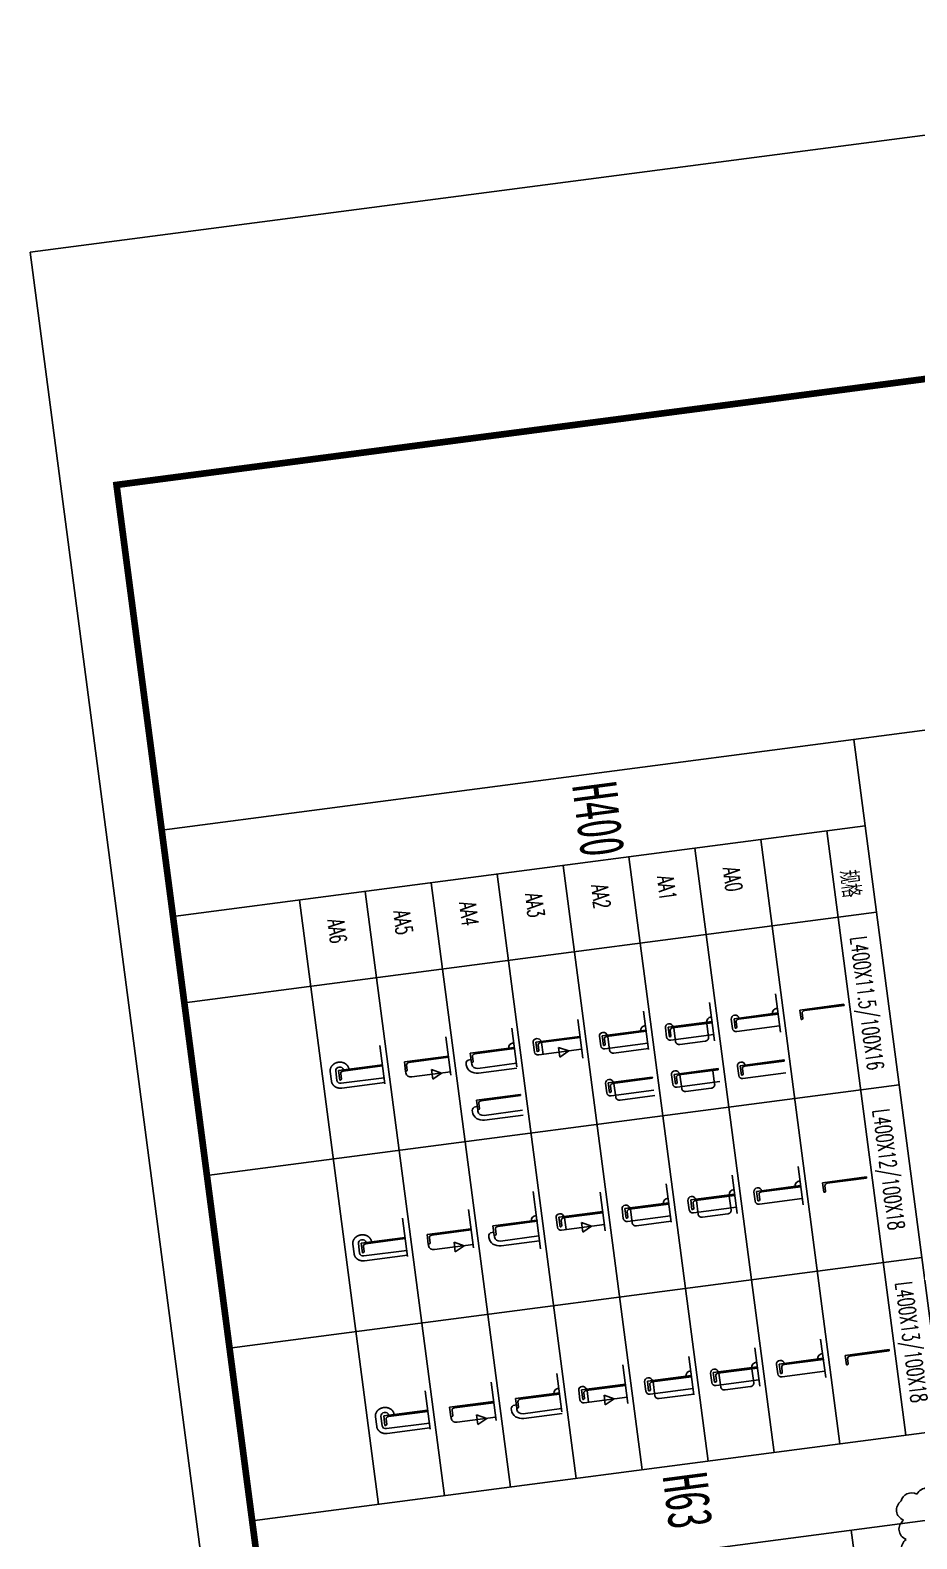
# Model space of a CAD drawing. Header units: millimetres. Extents: x -14906165 to 53546503, y 133836 to 58622790.
# Drawn here: x 40784924 to 41372274, y 41680400 to 42679499 of the extents above; entities that cross this region are included whole.
import ezdxf

# ---------------------------------------------------------------- set-up
doc = ezdxf.new("R2010")
doc.units = ezdxf.units.MM
doc.header["$LTSCALE"] = 100
doc.linetypes.add('DASHED', pattern=[8, 6, -2])
for name, color, linetype in [('L', 254, 'Continuous'), ('Seam', 40, 'Continuous'), ('标准形式增加', 6, 'Continuous')]:
    doc.layers.add(name, color=color, linetype=linetype)
doc.styles.add('中文GB2312', font='', dxfattribs={"width": 0.7})
doc.styles.add('英文（单）', font='romans.shx', dxfattribs={"width": 0.7})
doc.styles.get('中文GB2312').set_extended_font_data('FangSong_GB2312')

# ---------------------------------------------------------------- blocks, each defined once
blk = doc.blocks.new('L400X12+100X18')
blk.add_lwpolyline([(100, -394), (100, -400), (0, -400), (0, 0), (12, 0), (12, -358, 0.414214), (36, -382), (88, -382, -0.414214)], format="xyb", close=True)
blk = doc.blocks.new('L400X13+100X18')
blk.add_lwpolyline([(100, -394), (100, -400), (0, -400), (0, 0), (13, 0), (13, -358, 0.414214), (37, -382), (88, -382, -0.414214)], format="xyb", close=True)
blk = doc.blocks.new('L400X11.5+100X16')
for p, q in [((0, -400), (0, 0)), ((0, 0), (11.5, 0)), ((11.5, 0), (11.5, -360)), ((100, -400), (0, -400)), ((35.5, -384), (88, -384)), ((100, -400), (100, -396))]:
    blk.add_line(p, q)
for centre, radius, start, end in [((35.5, -360), 24, 180, 270), ((88, -396), 12, 0, 90)]:
    blk.add_arc(centre, radius, start, end)
blk = doc.blocks.new('L400X11.5+100X16AA3')
for p, q in [((-565002, 629913), (-565002, 630303)), ((-565002, 629953), (-565126, 629953)), ((-565137, 629878), (-565037, 629878))]:
    blk.add_line(p, q)
for centre, start, end in [((-565137, 629913), 90, 270), ((-565037, 629913), 270, 0)]:
    blk.add_arc(centre, 35, start, end)
at = {"layer": 'Seam'}
for p, q in [((-565052, 630099), (-565002, 630186)), ((-565052, 630099), (-564952, 630099)), ((-564952, 630099), (-565002, 630186))]:
    blk.add_line(p, q, dxfattribs=at)
blk.add_blockref('L400X11.5+100X16', (-565137, 630303))
blk = doc.blocks.new('L400X12+100X18AA3')
for p, q in [((-563176, 629913), (-563176, 630303)), ((-563176, 629953), (-563299, 629953)), ((-563311, 629878), (-563211, 629878))]:
    blk.add_line(p, q)
for centre, start, end in [((-563311, 629913), 90, 270), ((-563211, 629913), 270, 0)]:
    blk.add_arc(centre, 35, start, end)
at = {"layer": 'Seam'}
for p, q in [((-563226, 630099), (-563176, 630186)), ((-563226, 630099), (-563126, 630099)), ((-563126, 630099), (-563176, 630186))]:
    blk.add_line(p, q, dxfattribs=at)
blk.add_blockref('L400X12+100X18', (-563311, 630303))
blk = doc.blocks.new('L400X13+100X18AA3')
for p, q in [((-561376, 629913), (-561376, 630303)), ((-561376, 629953), (-561498, 629953)), ((-561511, 629878), (-561411, 629878))]:
    blk.add_line(p, q)
for centre, start, end in [((-561511, 629913), 90, 270), ((-561411, 629913), 270, 0)]:
    blk.add_arc(centre, 35, start, end)
at = {"layer": 'Seam'}
for p, q in [((-561426, 630099), (-561376, 630186)), ((-561426, 630099), (-561326, 630099)), ((-561326, 630099), (-561376, 630186))]:
    blk.add_line(p, q, dxfattribs=at)
blk.add_blockref('L400X13+100X18', (-561511, 630303))
blk = doc.blocks.new('*U420')
for p, q in [((135, -390), (135, 0)), ((100, -425), (0, -425))]:
    blk.add_line(p, q)
for centre, radius, start, end in [((0, 0), 50, 180, 270), ((0, -390), 35, 90, 270), ((100, -390), 35, 270, 0)]:
    blk.add_arc(centre, radius, start, end)
at = {"layer": 'L'}
for p, q in [((0, -400), (0, 0)), ((0, 0), (11.5, 0)), ((11.5, 0), (11.5, -360)), ((100, -400), (0, -400)), ((35.5, -384), (88, -384)), ((100, -396), (100, -400))]:
    blk.add_line(p, q, dxfattribs=at)
for centre, radius, start, end in [((35.5, -360), 24, 180, 270), ((88, -396), 12, 360, 90)]:
    blk.add_arc(centre, radius, start, end, dxfattribs=at)
blk = doc.blocks.new('*U419')
for p, q in [((135, -390), (135, 0)), ((11.5, -50), (156.5, -50)), ((11.5, -350), (156.5, -350)), ((100, -425), (0, -425))]:
    blk.add_line(p, q)
at = {"linetype": 'DASHED'}
blk.add_line((191.5, -315), (191.5, -85), dxfattribs=at)
for centre, radius, start, end in [((0, 0), 50, 180, 270), ((0, -390), 35, 90, 270), ((100, -390), 35, 270, 0)]:
    blk.add_arc(centre, radius, start, end)
for centre, start, end in [((156.5, -85), 0, 90), ((156.5, -315), 270, 0)]:
    blk.add_arc(centre, 35, start, end, dxfattribs=at)
at = {"layer": 'L'}
for p, q in [((0, -400), (0, 0)), ((0, 0), (11.5, 0)), ((11.5, 0), (11.5, -360)), ((100, -400), (0, -400)), ((35.5, -384), (88, -384)), ((100, -396), (100, -400))]:
    blk.add_line(p, q, dxfattribs=at)
for centre, radius, start, end in [((35.5, -360), 24, 180, 270), ((88, -396), 12, 360, 90)]:
    blk.add_arc(centre, radius, start, end, dxfattribs=at)
blk = doc.blocks.new('*U418')
for p, q in [((135, -390), (135, 0)), ((11.5, -350), (156.5, -350)), ((100, -425), (0, -425))]:
    blk.add_line(p, q)
at = {"linetype": 'DASHED'}
blk.add_line((191.5, -315), (191.5, 0), dxfattribs=at)
for centre, radius, start, end in [((0, 0), 50, 180, 270), ((0, -390), 35, 90, 270), ((100, -390), 35, 270, 0)]:
    blk.add_arc(centre, radius, start, end)
blk.add_arc((156.5, -315), 35, 270, 0, dxfattribs=at)
at = {"layer": 'L'}
for p, q in [((0, -400), (0, 0)), ((0, 0), (11.5, 0)), ((11.5, 0), (11.5, -360)), ((100, -400), (0, -400)), ((35.5, -384), (88, -384)), ((100, -396), (100, -400))]:
    blk.add_line(p, q, dxfattribs=at)
for centre, radius, start, end in [((35.5, -360), 24, 180, 270), ((88, -396), 12, 360, 90)]:
    blk.add_arc(centre, radius, start, end, dxfattribs=at)
blk = doc.blocks.new('*U416')
for p, q in [((165, -350), (165, 0)), ((215, -350), (215, 0)), ((65, -415), (65, -400)), ((115, -400), (100, -400)), ((115, -450), (100, -450))]:
    blk.add_line(p, q)
for centre, radius, start, end in [((0, 0), 50, 180, 270), ((115, -350), 50, 270, 0), ((115, -350), 100, 270, 0), ((100, -415), 35, 180, 270)]:
    blk.add_arc(centre, radius, start, end)
at = {"layer": 'L'}
for p, q in [((0, -400), (0, 0)), ((0, 0), (12, 0)), ((12, 0), (12, -360)), ((100, -400), (0, -400)), ((36, -384), (88, -384)), ((100, -396), (100, -400))]:
    blk.add_line(p, q, dxfattribs=at)
for centre, radius, start, end in [((36, -360), 24, 180, 270), ((88, -396), 12, 360, 90)]:
    blk.add_arc(centre, radius, start, end, dxfattribs=at)
blk = doc.blocks.new('*U417')
for p, q in [((165, -350), (165, 0)), ((100, -400), (115, -400))]:
    blk.add_line(p, q)
blk.add_arc((115, -350), 50, 270, 0)
at = {"layer": 'L'}
for p, q in [((0, -400), (0, 0)), ((0, 0), (12, 0)), ((12, 0), (12, -360)), ((100, -400), (0, -400)), ((36, -384), (88, -384)), ((100, -396), (100, -400))]:
    blk.add_line(p, q, dxfattribs=at)
for centre, radius, start, end in [((36, -360), 24, 180, 270), ((88, -396), 12, 360, 90)]:
    blk.add_arc(centre, radius, start, end, dxfattribs=at)
at = {"layer": 'Seam'}
for p, q in [((115, -167), (165, -80)), ((215, -167), (165, -80)), ((115, -167), (215, -167))]:
    blk.add_line(p, q, dxfattribs=at)
blk = doc.blocks.new('*U426')
for p, q in [((135, -390), (135, 0)), ((100, -425), (0, -425))]:
    blk.add_line(p, q)
for centre, radius, start, end in [((0, 0), 50, 180, 270), ((0, -390), 35, 90, 270), ((100, -390), 35, 270, 0)]:
    blk.add_arc(centre, radius, start, end)
at = {"layer": 'L'}
for p, q in [((0, -400), (0, 0)), ((0, 0), (12, 0)), ((12, 0), (12, -358)), ((100, -400), (0, -400)), ((36, -382), (88, -382)), ((100, -394), (100, -400))]:
    blk.add_line(p, q, dxfattribs=at)
for centre, radius, start, end in [((36, -358), 24, 180, 270), ((88, -394), 12, 360, 90)]:
    blk.add_arc(centre, radius, start, end, dxfattribs=at)
blk = doc.blocks.new('*U425')
for p, q in [((135, -390), (135, 0)), ((12, -50), (157, -50)), ((12, -350), (157, -350)), ((100, -425), (0, -425))]:
    blk.add_line(p, q)
at = {"linetype": 'DASHED'}
blk.add_line((192, -315), (192, -85), dxfattribs=at)
for centre, radius, start, end in [((0, 0), 50, 180, 270), ((0, -390), 35, 90, 270), ((100, -390), 35, 270, 0)]:
    blk.add_arc(centre, radius, start, end)
for centre, start, end in [((157, -85), 0, 90), ((157, -315), 270, 0)]:
    blk.add_arc(centre, 35, start, end, dxfattribs=at)
at = {"layer": 'L'}
for p, q in [((0, -400), (0, 0)), ((0, 0), (12, 0)), ((12, 0), (12, -358)), ((100, -400), (0, -400)), ((36, -382), (88, -382)), ((100, -394), (100, -400))]:
    blk.add_line(p, q, dxfattribs=at)
for centre, radius, start, end in [((36, -358), 24, 180, 270), ((88, -394), 12, 360, 90)]:
    blk.add_arc(centre, radius, start, end, dxfattribs=at)
blk = doc.blocks.new('*U424')
for p, q in [((135, -390), (135, 0)), ((12, -350), (157, -350)), ((100, -425), (0, -425))]:
    blk.add_line(p, q)
at = {"linetype": 'DASHED'}
blk.add_line((192, -315), (192, 0), dxfattribs=at)
for centre, radius, start, end in [((0, 0), 50, 180, 270), ((0, -390), 35, 90, 270), ((100, -390), 35, 270, 0)]:
    blk.add_arc(centre, radius, start, end)
blk.add_arc((157, -315), 35, 270, 0, dxfattribs=at)
at = {"layer": 'L'}
for p, q in [((0, -400), (0, 0)), ((0, 0), (12, 0)), ((12, 0), (12, -358)), ((100, -400), (0, -400)), ((36, -382), (88, -382)), ((100, -394), (100, -400))]:
    blk.add_line(p, q, dxfattribs=at)
for centre, radius, start, end in [((36, -358), 24, 180, 270), ((88, -394), 12, 360, 90)]:
    blk.add_arc(centre, radius, start, end, dxfattribs=at)
blk = doc.blocks.new('*U422')
for p, q in [((165, -350), (165, 0)), ((215, -350), (215, 0)), ((65, -415), (65, -400)), ((115, -400), (100, -400)), ((115, -450), (100, -450))]:
    blk.add_line(p, q)
for centre, radius, start, end in [((0, 0), 50, 180, 270), ((115, -350), 50, 270, 0), ((115, -350), 100, 270, 0), ((100, -415), 35, 180, 270)]:
    blk.add_arc(centre, radius, start, end)
at = {"layer": 'L'}
for p, q in [((0, -400), (0, 0)), ((0, 0), (12, 0)), ((12, 0), (12, -358)), ((100, -400), (0, -400)), ((36, -382), (88, -382)), ((100, -394), (100, -400))]:
    blk.add_line(p, q, dxfattribs=at)
for centre, radius, start, end in [((36, -358), 24, 180, 270), ((88, -394), 12, 360, 90)]:
    blk.add_arc(centre, radius, start, end, dxfattribs=at)
blk = doc.blocks.new('*U423')
for p, q in [((165, -350), (165, 0)), ((100, -400), (115, -400))]:
    blk.add_line(p, q)
blk.add_arc((115, -350), 50, 270, 0)
at = {"layer": 'L'}
for p, q in [((0, -400), (0, 0)), ((0, 0), (12, 0)), ((12, 0), (12, -358)), ((100, -400), (0, -400)), ((36, -382), (88, -382)), ((100, -394), (100, -400))]:
    blk.add_line(p, q, dxfattribs=at)
for centre, radius, start, end in [((36, -358), 24, 180, 270), ((88, -394), 12, 360, 90)]:
    blk.add_arc(centre, radius, start, end, dxfattribs=at)
at = {"layer": 'Seam'}
for p, q in [((115, -167), (165, -80)), ((165, -80), (215, -167)), ((115, -167), (215, -167))]:
    blk.add_line(p, q, dxfattribs=at)
blk = doc.blocks.new('*U432')
for p, q in [((135, -390), (135, 0)), ((100, -425), (0, -425))]:
    blk.add_line(p, q)
for centre, radius, start, end in [((0, 0), 50, 180, 270), ((0, -390), 35, 90, 270), ((100, -390), 35, 270, 0)]:
    blk.add_arc(centre, radius, start, end)
at = {"layer": 'L'}
for p, q in [((0, -400), (0, 0)), ((0, 0), (13, 0)), ((13, 0), (13, -358)), ((100, -400), (0, -400)), ((37, -382), (88, -382)), ((100, -394), (100, -400))]:
    blk.add_line(p, q, dxfattribs=at)
for centre, radius, start, end in [((37, -358), 24, 180, 270), ((88, -394), 12, 360, 90)]:
    blk.add_arc(centre, radius, start, end, dxfattribs=at)
blk = doc.blocks.new('*U431')
for p, q in [((135, -390), (135, 0)), ((13, -50), (158, -50)), ((13, -350), (158, -350)), ((100, -425), (0, -425))]:
    blk.add_line(p, q)
at = {"linetype": 'DASHED'}
blk.add_line((193, -315), (193, -85), dxfattribs=at)
for centre, radius, start, end in [((0, 0), 50, 180, 270), ((0, -390), 35, 90, 270), ((100, -390), 35, 270, 0)]:
    blk.add_arc(centre, radius, start, end)
for centre, start, end in [((158, -85), 0, 90), ((158, -315), 270, 0)]:
    blk.add_arc(centre, 35, start, end, dxfattribs=at)
at = {"layer": 'L'}
for p, q in [((0, -400), (0, 0)), ((0, 0), (13, 0)), ((13, 0), (13, -358)), ((100, -400), (0, -400)), ((37, -382), (88, -382)), ((100, -394), (100, -400))]:
    blk.add_line(p, q, dxfattribs=at)
for centre, radius, start, end in [((37, -358), 24, 180, 270), ((88, -394), 12, 360, 90)]:
    blk.add_arc(centre, radius, start, end, dxfattribs=at)
blk = doc.blocks.new('*U430')
for p, q in [((135, -390), (135, 0)), ((13, -350), (158, -350)), ((100, -425), (0, -425))]:
    blk.add_line(p, q)
at = {"linetype": 'DASHED'}
blk.add_line((193, -315), (193, 0), dxfattribs=at)
for centre, radius, start, end in [((0, 0), 50, 180, 270), ((0, -390), 35, 90, 270), ((100, -390), 35, 270, 0)]:
    blk.add_arc(centre, radius, start, end)
blk.add_arc((158, -315), 35, 270, 0, dxfattribs=at)
at = {"layer": 'L'}
for p, q in [((0, -400), (0, 0)), ((0, 0), (13, 0)), ((13, 0), (13, -358)), ((100, -400), (0, -400)), ((37, -382), (88, -382)), ((100, -394), (100, -400))]:
    blk.add_line(p, q, dxfattribs=at)
for centre, radius, start, end in [((37, -358), 24, 180, 270), ((88, -394), 12, 360, 90)]:
    blk.add_arc(centre, radius, start, end, dxfattribs=at)
blk = doc.blocks.new('*U428')
for p, q in [((165, -350), (165, 0)), ((215, -350), (215, 0)), ((65, -415), (65, -400)), ((115, -400), (100, -400)), ((115, -450), (100, -450))]:
    blk.add_line(p, q)
for centre, radius, start, end in [((0, 0), 50, 180, 270), ((115, -350), 50, 270, 0), ((115, -350), 100, 270, 0), ((100, -415), 35, 180, 270)]:
    blk.add_arc(centre, radius, start, end)
at = {"layer": 'L'}
for p, q in [((0, -400), (0, 0)), ((0, 0), (13, 0)), ((13, 0), (13, -358)), ((100, -400), (0, -400)), ((37, -382), (88, -382)), ((100, -394), (100, -400))]:
    blk.add_line(p, q, dxfattribs=at)
for centre, radius, start, end in [((37, -358), 24, 180, 270), ((88, -394), 12, 360, 90)]:
    blk.add_arc(centre, radius, start, end, dxfattribs=at)
blk = doc.blocks.new('*U429')
for p, q in [((165, -350), (165, 0)), ((100, -400), (115, -400))]:
    blk.add_line(p, q)
blk.add_arc((115, -350), 50, 270, 0)
at = {"layer": 'L'}
for p, q in [((0, -400), (0, 0)), ((0, 0), (13, 0)), ((13, 0), (13, -358)), ((100, -400), (0, -400)), ((37, -382), (88, -382)), ((100, -394), (100, -400))]:
    blk.add_line(p, q, dxfattribs=at)
for centre, radius, start, end in [((37, -358), 24, 180, 270), ((88, -394), 12, 360, 90)]:
    blk.add_arc(centre, radius, start, end, dxfattribs=at)
at = {"layer": 'Seam'}
for p, q in [((115, -167), (165, -80)), ((165, -80), (215, -167)), ((115, -167), (215, -167))]:
    blk.add_line(p, q, dxfattribs=at)
blk = doc.blocks.new('*U592')
for p, q in [((135, -390), (135, 0)), ((100, -425), (0, -425))]:
    blk.add_line(p, q)
at = {"linetype": 'DASHED'}
for p, q in [((185, -390), (185, 0)), ((0, -475), (100, -475))]:
    blk.add_line(p, q, dxfattribs=at)
for centre, start, end in [((0, -390), 90, 270), ((100, -390), 270, 0)]:
    blk.add_arc(centre, 85, start, end, dxfattribs=at)
for centre, start, end in [((0, -390), 90, 270), ((100, -390), 270, 0)]:
    blk.add_arc(centre, 35, start, end)
at = {"layer": 'L'}
for p, q in [((0, -400), (0, 0)), ((0, 0), (11.5, 0)), ((11.5, 0), (11.5, -360)), ((100, -400), (0, -400)), ((35.5, -384), (88, -384)), ((100, -396), (100, -400))]:
    blk.add_line(p, q, dxfattribs=at)
for centre, radius, start, end in [((35.5, -360), 24, 180, 270), ((88, -396), 12, 360, 90)]:
    blk.add_arc(centre, radius, start, end, dxfattribs=at)
blk = doc.blocks.new('*U593')
for p, q in [((135, -390), (135, 0)), ((100, -425), (0, -425))]:
    blk.add_line(p, q)
at = {"linetype": 'DASHED'}
for p, q in [((185, -390), (185, 0)), ((0, -475), (100, -475))]:
    blk.add_line(p, q, dxfattribs=at)
for centre, start, end in [((0, -390), 90, 270), ((100, -390), 270, 0)]:
    blk.add_arc(centre, 85, start, end, dxfattribs=at)
for centre, start, end in [((0, -390), 90, 270), ((100, -390), 270, 0)]:
    blk.add_arc(centre, 35, start, end)
at = {"layer": 'L'}
for p, q in [((0, -400), (0, 0)), ((0, 0), (12, 0)), ((12, 0), (12, -358)), ((100, -400), (0, -400)), ((36, -382), (88, -382)), ((100, -394), (100, -400))]:
    blk.add_line(p, q, dxfattribs=at)
for centre, radius, start, end in [((36, -358), 24, 180, 270), ((88, -394), 12, 360, 90)]:
    blk.add_arc(centre, radius, start, end, dxfattribs=at)
blk = doc.blocks.new('*U594')
for p, q in [((135, -390), (135, 0)), ((100, -425), (0, -425))]:
    blk.add_line(p, q)
at = {"linetype": 'DASHED'}
for p, q in [((185, -390), (185, 0)), ((0, -475), (100, -475))]:
    blk.add_line(p, q, dxfattribs=at)
for centre, start, end in [((0, -390), 90, 270), ((100, -390), 270, 0)]:
    blk.add_arc(centre, 85, start, end, dxfattribs=at)
for centre, start, end in [((0, -390), 90, 270), ((100, -390), 270, 0)]:
    blk.add_arc(centre, 35, start, end)
at = {"layer": 'L'}
for p, q in [((0, -400), (0, 0)), ((0, 0), (13, 0)), ((13, 0), (13, -358)), ((100, -400), (0, -400)), ((37, -382), (88, -382)), ((100, -394), (100, -400))]:
    blk.add_line(p, q, dxfattribs=at)
for centre, radius, start, end in [((37, -358), 24, 180, 270), ((88, -394), 12, 360, 90)]:
    blk.add_arc(centre, radius, start, end, dxfattribs=at)
blk = doc.blocks.new('*U810')
for p, q in [((135, -390), (135, 0)), ((100, -425), (0, -425))]:
    blk.add_line(p, q)
for centre, radius, start, end in [((0, 0), 1, 180, 270), ((0, -390), 35, 90, 270), ((100, -390), 35, 270, 0)]:
    blk.add_arc(centre, radius, start, end)
at = {"layer": 'L'}
for p, q in [((0, -400), (0, 0)), ((0, 0), (11.5, 0)), ((11.5, 0), (11.5, -360)), ((100, -400), (0, -400)), ((35.5, -384), (88, -384)), ((100, -396), (100, -400))]:
    blk.add_line(p, q, dxfattribs=at)
for centre, radius, start, end in [((35.5, -360), 24, 180, 270), ((88, -396), 12, 360, 90)]:
    blk.add_arc(centre, radius, start, end, dxfattribs=at)
blk = doc.blocks.new('*U811')
for p, q in [((135, -390), (135, 0)), ((11.5, -50), (156.5, -50)), ((11.5, -350), (156.5, -350)), ((100, -425), (0, -425))]:
    blk.add_line(p, q)
at = {"linetype": 'DASHED'}
blk.add_line((191.5, -315), (191.5, -85), dxfattribs=at)
for centre, radius, start, end in [((0, 0), 1, 180, 270), ((0, -390), 35, 90, 270), ((100, -390), 35, 270, 0)]:
    blk.add_arc(centre, radius, start, end)
for centre, start, end in [((156.5, -85), 0, 90), ((156.5, -315), 270, 0)]:
    blk.add_arc(centre, 35, start, end, dxfattribs=at)
at = {"layer": 'L'}
for p, q in [((0, -400), (0, 0)), ((0, 0), (11.5, 0)), ((11.5, 0), (11.5, -360)), ((100, -400), (0, -400)), ((35.5, -384), (88, -384)), ((100, -396), (100, -400))]:
    blk.add_line(p, q, dxfattribs=at)
for centre, radius, start, end in [((35.5, -360), 24, 180, 270), ((88, -396), 12, 360, 90)]:
    blk.add_arc(centre, radius, start, end, dxfattribs=at)
blk = doc.blocks.new('*U812')
for p, q in [((135, -390), (135, 0)), ((11.5, -350), (156.5, -350)), ((100, -425), (0, -425))]:
    blk.add_line(p, q)
at = {"linetype": 'DASHED'}
blk.add_line((191.5, -315), (191.5, 0), dxfattribs=at)
for centre, radius, start, end in [((0, 0), 1, 180, 270), ((0, -390), 35, 90, 270), ((100, -390), 35, 270, 0)]:
    blk.add_arc(centre, radius, start, end)
blk.add_arc((156.5, -315), 35, 270, 0, dxfattribs=at)
at = {"layer": 'L'}
for p, q in [((0, -400), (0, 0)), ((0, 0), (11.5, 0)), ((11.5, 0), (11.5, -360)), ((100, -400), (0, -400)), ((35.5, -384), (88, -384)), ((100, -396), (100, -400))]:
    blk.add_line(p, q, dxfattribs=at)
for centre, radius, start, end in [((35.5, -360), 24, 180, 270), ((88, -396), 12, 360, 90)]:
    blk.add_arc(centre, radius, start, end, dxfattribs=at)
blk = doc.blocks.new('*U813')
for p, q in [((165, -350), (165, 0)), ((215, -350), (215, 0)), ((65, -415), (65, -400)), ((115, -400), (100, -400)), ((115, -450), (100, -450))]:
    blk.add_line(p, q)
for centre, radius, start, end in [((0, 0), 1, 180, 270), ((115, -350), 50, 270, 0), ((115, -350), 100, 270, 0), ((100, -415), 35, 180, 270)]:
    blk.add_arc(centre, radius, start, end)
at = {"layer": 'L'}
for p, q in [((0, -400), (0, 0)), ((0, 0), (12, 0)), ((12, 0), (12, -360)), ((100, -400), (0, -400)), ((36, -384), (88, -384)), ((100, -396), (100, -400))]:
    blk.add_line(p, q, dxfattribs=at)
for centre, radius, start, end in [((36, -360), 24, 180, 270), ((88, -396), 12, 360, 90)]:
    blk.add_arc(centre, radius, start, end, dxfattribs=at)
blk = doc.blocks.new('绘图要素标准库V1.0 - 0416')
for p, q in [((-573911.1, 656002.9), (-573911.1, 626302.9)), ((-571411.1, 655502.9), (-571411.1, 626802.9)), ((-567811.1, 655502.9), (-567811.1, 626802.9)), ((-567811.1, 633102.9), (-553411.1, 633102.9)), ((-566911.1, 626802.9), (-566911.1, 633102.9)), ((-566011.1, 633102.9), (-566011.1, 626802.9)), ((-564211.1, 633102.9), (-564211.1, 626802.9)), ((-562411.1, 633102.9), (-562411.1, 626802.9)), ((-560611.1, 633102.9), (-560611.1, 626802.9)), ((-559711.1, 626802.9), (-559711.1, 633102.9)), ((-566911.1, 632752.9), (-560611.1, 632752.9)), ((-560611.1, 632152.9), (-566911.1, 632152.9)), ((-559711.1, 632152.9), (-557611.1, 632152.9)), ((-560611.1, 631552.9), (-566911.1, 631552.9)), ((-560611.1, 630952.9), (-566911.1, 630952.9)), ((-560611.1, 630352.9), (-566911.1, 630352.9)), ((-560611.1, 629752.9), (-566911.1, 629752.9)), ((-560611.1, 629152.9), (-566911.1, 629152.9)), ((-560611.1, 629152.9), (-566911.1, 629152.9)), ((-566911.1, 628552.9), (-560611.1, 628552.9)), ((-566911.1, 627952.9), (-560611.1, 627952.9)), ((-573911.1, 626302.9), (-552911.1, 626302.9))]:
    blk.add_line(p, q)
at = {"color": 5}
for p, q in [((-565311.1, 632102.9), (-564911.1, 632102.9)), ((-563511.1, 632102.9), (-563111.1, 632102.9)), ((-561711.1, 632102.9), (-561311.1, 632102.9)), ((-565311.1, 631502.9), (-564911.1, 631502.9)), ((-563511.1, 631502.9), (-563111.1, 631502.9)), ((-561711.1, 631502.9), (-561311.1, 631502.9)), ((-565311.1, 630902.9), (-564911.1, 630902.9)), ((-563511.1, 630902.9), (-563111.1, 630902.9)), ((-561711.1, 630902.9), (-561311.1, 630902.9)), ((-565311.1, 630302.9), (-564911.1, 630302.9)), ((-563511.1, 630302.9), (-563111.1, 630302.9)), ((-561711.1, 630302.9), (-561311.1, 630302.9)), ((-565311.1, 629702.9), (-564911.1, 629702.9)), ((-563611.1, 629702.9), (-563011.1, 629702.9)), ((-561711.1, 629702.9), (-561311.1, 629702.9)), ((-565311.1, 629102.9), (-564911.1, 629102.9)), ((-563511.1, 629102.9), (-563111.1, 629102.9)), ((-561711.1, 629102.9), (-561311.1, 629102.9)), ((-565311.1, 628502.9), (-564911.1, 628502.9)), ((-563511.1, 628502.9), (-563111.1, 628502.9)), ((-561711.1, 628502.9), (-561311.1, 628502.9))]:
    blk.add_line(p, q, dxfattribs=at)
at = {"const_width": 60}
blk.add_lwpolyline([(-571411.1, 655502.9), (-553411.1, 655502.9), (-553411.1, 626802.9), (-571411.1, 626802.9)], close=True, dxfattribs=at)
at = {"layer": '标准形式增加'}
blk.add_lwpolyline([(-559994, 633449.9, -0.5205671), (-559794, 633449.9, -0.5205671), (-559594, 633449.9, -0.5205671), (-559394, 633449.9, -0.5205671), (-559194, 633449.9, -0.5205671), (-558994, 633449.9, -0.5205671), (-558794, 633449.9, -0.5205671), (-558594, 633449.9, -0.5205671), (-558394, 633449.9, -0.5205671), (-558194, 633449.9, -0.5205671), (-557994, 633449.9, -0.5205671), (-557794, 633449.9, -0.5205671), (-557594, 633449.9, -0.5205671), (-557394, 633449.9, -0.5205671), (-557277.8, 633366.1, -0.5205671), (-557277.8, 633166.1, -0.5205671), (-557277.8, 632966.1, -0.5205671), (-557277.8, 632766.1, -0.5205671), (-557343.8, 632632.1, -0.5205671), (-557543.8, 632632.1, -0.5205671), (-557743.8, 632632.1, -0.5205671), (-557943.8, 632632.1, -0.5205671), (-558143.8, 632632.1, -0.5205671), (-558343.8, 632632.1, -0.5205671), (-558543.8, 632632.1, -0.5205671), (-558743.8, 632632.1, -0.5205671), (-558943.8, 632632.1, -0.5205671), (-559143.8, 632632.1, -0.5205671), (-559343.8, 632632.1, -0.5205671), (-559543.8, 632632.1, -0.5205671), (-559743.8, 632632.1, -0.5205671), (-559943.8, 632632.1, -0.5205671), (-559994, 632781.9, -0.5205671), (-559994, 632981.9, -0.5205671), (-559994, 633181.9, -0.5205671)], format="xyb", close=True, dxfattribs=at)
for name, p in [('L400X11.5+100X16', (-565111.1, 632702.9)), ('L400X12+100X18', (-563311.1, 632702.9)), ('L400X13+100X18', (-561511.1, 632702.9)), ('*U420', (-565111.1, 632102.9)), ('*U810', (-564621.1, 632102.9)), ('*U426', (-563311.1, 632102.9)), ('*U432', (-561511.1, 632102.9)), ('*U419', (-565111.1, 631502.9)), ('*U811', (-564621.1, 631502.9)), ('*U425', (-563311.1, 631502.9)), ('*U431', (-561511.1, 631502.9)), ('*U418', (-565111.1, 630902.9)), ('*U812', (-564621.1, 630902.9)), ('*U424', (-563311.1, 630902.9)), ('*U430', (-561511.1, 630902.9)), ('L400X11.5+100X16AA3', (0, 0)), ('L400X12+100X18AA3', (0, 0)), ('L400X13+100X18AA3', (0, 0)), ('*U416', (-565111.1, 629702.9)), ('*U813', (-564621.1, 629702.9)), ('*U422', (-563311.1, 629702.9)), ('*U428', (-561511.1, 629702.9)), ('*U417', (-565111.1, 629102.9)), ('*U423', (-563311.1, 629102.9)), ('*U429', (-561511.1, 629102.9)), ('*U592', (-565111.1, 628502.9)), ('*U593', (-563311.1, 628502.9)), ('*U594', (-561511.1, 628502.9))]:
    blk.add_blockref(name, p)
at = {"width": 0.7}
for s, height, style, p in [('规格', 150, '中文GB2312', (-566482.5, 632831.4)), ('L400X11.5/100X16', 150, '英文（单）', (-565786.4, 632837)), ('L400X12/100X18', 150, '英文（单）', (-563986.4, 632837)), ('L400X13/100X18', 150, '英文（单）', (-562186.4, 632837)), ('AA0', 150, '英文（单）', (-566669, 631779.9)), ('AA1', 150, '英文（单）', (-566669, 631179.9)), ('H400', 400, '中文GB2312', (-567718.4, 630527)), ('H63', 400, '中文GB2312', (-560518.4, 630527)), ('AA2', 150, '英文（单）', (-566669, 630579.9)), ('AA3', 150, '英文（单）', (-566669, 629979.9)), ('AA4', 150, '英文（单）', (-566669, 629379.9)), ('AA5', 150, '英文（单）', (-566669, 628779.9)), ('AA6', 150, '英文（单）', (-566669, 628179.9))]:
    blk.add_text(s, height=height, dxfattribs=dict(at, style=style)).set_placement(p)

msp = doc.modelspace()

# ---------------------------------------------------------------- block references
at = {"lineweight": 5, "xscale": 64.06802830554443, "yscale": 73.4024339265743, "zscale": 64.06802830554443, "rotation": 277.4624694947158}
msp.add_blockref('绘图要素标准库V1.0 - 0416', (-22373, 103764), dxfattribs=at)

doc.saveas('drawing.dxf')
